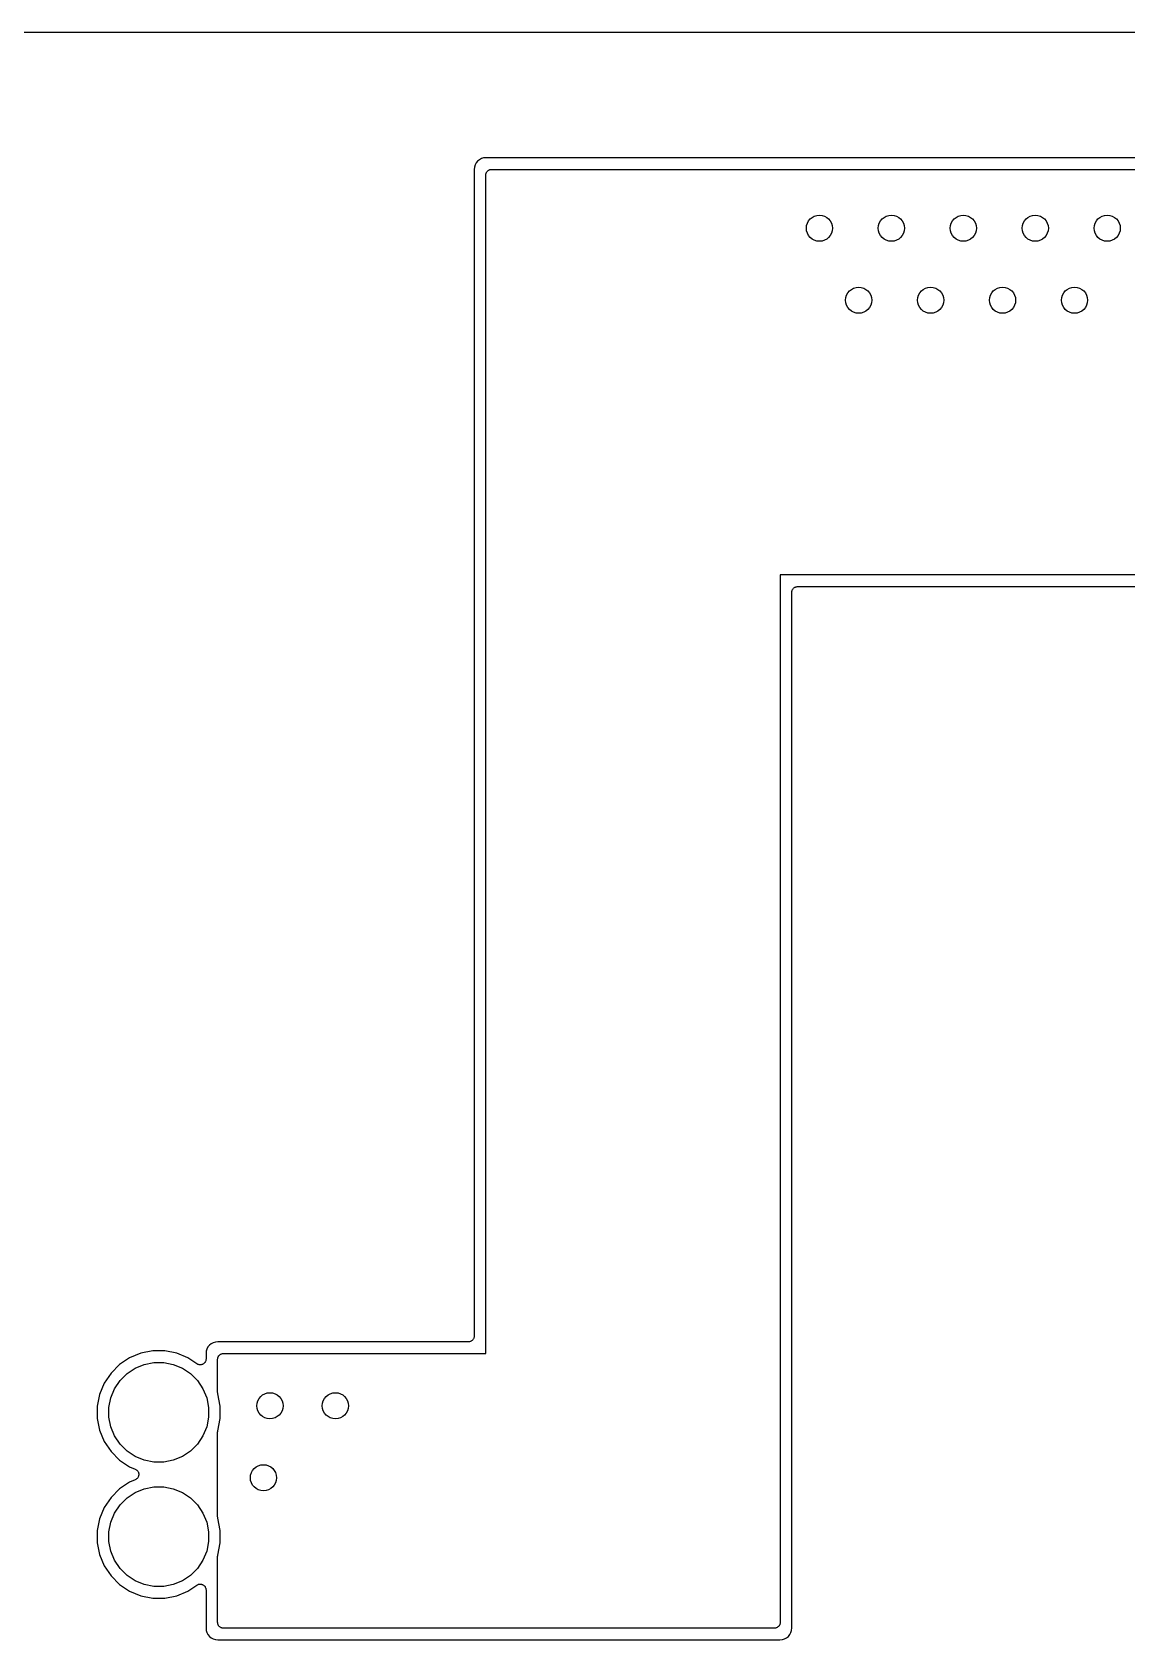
# Model space of a CAD drawing. Extents: x 1.98 to 5.9, y -3.93 to -1.98.
# Drawn here: x 3.841 to 4.5, y -2.944 to -1.976 of the extents above; entities that cross this region are included whole.
import ezdxf

# ---------------------------------------------------------------- set-up
doc = ezdxf.new("R2010")
doc.units = 0
doc.header["$MEASUREMENT"] = 0
doc.layers.add('BLACK', color=7, linetype='CONTINUOUS')

msp = doc.modelspace()

# ---------------------------------------------------------------- linework, layer by layer
at = {"layer": 'BLACK', "linetype": 'CONTINUOUS'}
for p, q in [((3.62103, -1.97649), (5.74905, -1.97649)), ((4.10732, -2.05769), (4.10717, -2.05923)), ((4.10717, -2.05923), (4.10717, -2.76115)), ((4.10772, -2.05638), (4.10732, -2.05769)), ((4.10837, -2.05518), (4.10772, -2.05638)), ((4.10924, -2.05412), (4.10837, -2.05518)), ((4.11029, -2.05325), (4.10924, -2.05412)), ((4.1115, -2.0526), (4.11029, -2.05325)), ((4.11281, -2.05221), (4.1115, -2.0526)), ((4.11435, -2.05206), (4.11281, -2.05221)), ((5.01164, -2.05206), (4.11435, -2.05206)), ((4.11462, -2.06089), (4.11477, -2.0606)), ((4.11477, -2.0606), (4.11478, -2.06059)), ((4.11478, -2.06059), (4.11479, -2.06058)), ((4.11479, -2.06058), (4.115, -2.06032)), ((4.115, -2.06032), (4.11521, -2.06007)), ((4.11521, -2.06007), (4.11522, -2.06006)), ((4.11522, -2.06005), (4.11548, -2.05985)), ((4.11522, -2.06006), (4.11522, -2.06005)), ((4.11548, -2.05985), (4.11574, -2.05964)), ((4.11574, -2.05964), (4.11575, -2.05963)), ((4.11575, -2.05963), (4.11576, -2.05963)), ((4.11576, -2.05963), (4.11605, -2.05947)), ((4.11605, -2.05947), (4.11634, -2.05932)), ((4.11634, -2.05932), (4.11635, -2.05932)), ((4.11635, -2.05932), (4.11636, -2.05931)), ((4.11636, -2.05931), (4.11668, -2.05922)), ((4.11668, -2.05922), (4.11699, -2.05912)), ((4.11699, -2.05912), (4.11701, -2.05912)), ((4.11701, -2.05912), (4.11702, -2.05912)), ((4.11702, -2.05912), (4.11734, -2.05909)), ((4.11734, -2.05909), (4.11767, -2.05906)), ((4.11767, -2.05906), (5.00831, -2.05906)), ((4.11417, -2.06251), (4.11421, -2.06218)), ((4.11417, -2.06253), (4.11417, -2.06251)), ((4.11417, -2.06253), (4.11417, -2.06253)), ((4.11417, -2.06253), (4.11417, -2.06253)), ((4.11417, -2.06256), (4.11417, -2.06253)), ((4.11417, -2.77148), (4.11417, -2.06256)), ((4.11421, -2.06218), (4.11424, -2.06185)), ((4.11424, -2.06185), (4.11425, -2.06184)), ((4.11425, -2.06183), (4.11435, -2.06152)), ((4.11425, -2.06184), (4.11425, -2.06183)), ((4.11435, -2.06152), (4.11445, -2.0612)), ((4.11445, -2.06119), (4.11446, -2.06118)), ((4.11445, -2.0612), (4.11445, -2.06119)), ((4.11446, -2.06118), (4.11462, -2.06089)), ((4.29135, -2.30316), (4.29134, -2.30332)), ((4.29134, -2.30332), (4.29134, -2.93351)), ((4.29151, -2.30315), (4.29135, -2.30316)), ((4.67699, -2.30315), (4.29151, -2.30315)), ((4.29851, -2.31261), (4.29861, -2.31229)), ((4.29861, -2.31229), (4.29862, -2.31228)), ((4.29862, -2.31227), (4.29878, -2.31198)), ((4.29862, -2.31228), (4.29862, -2.31227)), ((4.29878, -2.31198), (4.29894, -2.31169)), ((4.29894, -2.31168), (4.29895, -2.31167)), ((4.29894, -2.31169), (4.29894, -2.31168)), ((4.29895, -2.31167), (4.29916, -2.31142)), ((4.29916, -2.31142), (4.29937, -2.31117)), ((4.29937, -2.31117), (4.29938, -2.31116)), ((4.29938, -2.31116), (4.29939, -2.31115)), ((4.29939, -2.31115), (4.29964, -2.31094)), ((4.29964, -2.31094), (4.2999, -2.31073)), ((4.2999, -2.31073), (4.29991, -2.31073)), ((4.29991, -2.31073), (4.29992, -2.31072)), ((4.29992, -2.31072), (4.30021, -2.31057)), ((4.30021, -2.31057), (4.3005, -2.31041)), ((4.3005, -2.31041), (4.30052, -2.31041)), ((4.30052, -2.31041), (4.30053, -2.3104)), ((4.30053, -2.3104), (4.30084, -2.31031)), ((4.30084, -2.31031), (4.30116, -2.31022)), ((4.30116, -2.31022), (4.30117, -2.31022)), ((4.30117, -2.31022), (4.30118, -2.31021)), ((4.30118, -2.31021), (4.30151, -2.31018)), ((4.30151, -2.31018), (4.30184, -2.31015)), ((4.30184, -2.31015), (4.66667, -2.31015)), ((4.29834, -2.3136), (4.29838, -2.31328)), ((4.29834, -2.31362), (4.29834, -2.3136)), ((4.29834, -2.31363), (4.29834, -2.31362)), ((4.29834, -2.31363), (4.29834, -2.31363)), ((4.29834, -2.31365), (4.29834, -2.31363)), ((4.29834, -2.93684), (4.29834, -2.31365)), ((4.29838, -2.31328), (4.29841, -2.31295)), ((4.29841, -2.31293), (4.29842, -2.31292)), ((4.29841, -2.31295), (4.29841, -2.31293)), ((4.29842, -2.31292), (4.29851, -2.31261)), ((3.94782, -2.76672), (3.94695, -2.76777)), ((3.94888, -2.76585), (3.94782, -2.76672)), ((3.95008, -2.7652), (3.94888, -2.76585)), ((3.95139, -2.7648), (3.95008, -2.7652)), ((3.95293, -2.76465), (3.95139, -2.7648)), ((4.10367, -2.76465), (3.95293, -2.76465)), ((4.104, -2.76462), (4.10367, -2.76465)), ((4.10433, -2.76459), (4.104, -2.76462)), ((4.10434, -2.76459), (4.10433, -2.76459)), ((4.10435, -2.76459), (4.10434, -2.76459)), ((4.10467, -2.76449), (4.10435, -2.76459)), ((4.10498, -2.7644), (4.10467, -2.76449)), ((4.105, -2.76439), (4.10498, -2.7644)), ((4.10501, -2.76439), (4.105, -2.76439)), ((4.1053, -2.76423), (4.10501, -2.76439)), ((4.10559, -2.76408), (4.1053, -2.76423)), ((4.1056, -2.76407), (4.10559, -2.76408)), ((4.10561, -2.76407), (4.1056, -2.76407)), ((4.10587, -2.76386), (4.10561, -2.76407)), ((4.10612, -2.76365), (4.10587, -2.76386)), ((4.10613, -2.76364), (4.10612, -2.76365)), ((4.10614, -2.76364), (4.10613, -2.76364)), ((4.10635, -2.76338), (4.10614, -2.76364)), ((4.10656, -2.76313), (4.10635, -2.76338)), ((4.10657, -2.76312), (4.10656, -2.76313)), ((4.10673, -2.76282), (4.10657, -2.76311)), ((4.10657, -2.76311), (4.10657, -2.76312)), ((4.10689, -2.76253), (4.10673, -2.76282)), ((4.1069, -2.76251), (4.10689, -2.76252)), ((4.10689, -2.76252), (4.10689, -2.76253)), ((4.107, -2.76219), (4.1069, -2.76251)), ((4.1071, -2.76188), (4.107, -2.76219)), ((4.10714, -2.76152), (4.1071, -2.76186)), ((4.1071, -2.76186), (4.1071, -2.76187)), ((4.1071, -2.76187), (4.1071, -2.76188)), ((4.10717, -2.7612), (4.10714, -2.76152)), ((4.10717, -2.76115), (4.10717, -2.76118)), ((4.10717, -2.76118), (4.10717, -2.76118)), ((4.10717, -2.76118), (4.10717, -2.76118)), ((4.10717, -2.76118), (4.10717, -2.7612)), ((3.8998, -2.7743), (3.89374, -2.77835)), ((3.90653, -2.77151), (3.8998, -2.7743)), ((3.91368, -2.77009), (3.90653, -2.77151)), ((3.92097, -2.77009), (3.91368, -2.77009)), ((3.92812, -2.77151), (3.92097, -2.77009)), ((3.93485, -2.7743), (3.92812, -2.77151)), ((3.94031, -2.77795), (3.93485, -2.7743)), ((3.94531, -2.77671), (3.94515, -2.777)), ((3.94547, -2.77642), (3.94531, -2.77671)), ((3.94548, -2.77641), (3.94547, -2.77642)), ((3.94558, -2.77609), (3.94548, -2.7764)), ((3.94548, -2.7764), (3.94548, -2.77641)), ((3.94568, -2.77577), (3.94558, -2.77609)), ((3.94572, -2.77542), (3.94568, -2.77575)), ((3.94568, -2.77575), (3.94568, -2.77576)), ((3.94568, -2.77576), (3.94568, -2.77577)), ((3.94576, -2.77509), (3.94572, -2.77542)), ((3.94591, -2.77029), (3.94576, -2.77183)), ((3.94576, -2.77183), (3.94576, -2.77504)), ((3.94576, -2.77504), (3.94576, -2.77507)), ((3.94576, -2.77507), (3.94576, -2.77507)), ((3.94576, -2.77507), (3.94576, -2.77507)), ((3.94576, -2.77507), (3.94576, -2.77509)), ((3.9463, -2.76898), (3.94591, -2.77029)), ((3.94695, -2.76777), (3.9463, -2.76898)), ((3.95276, -2.7751), (3.95279, -2.77478)), ((3.95276, -2.77513), (3.95276, -2.7751)), ((3.95276, -2.77515), (3.95276, -2.77513)), ((3.95276, -2.77513), (3.95276, -2.77513)), ((3.95276, -2.77513), (3.95276, -2.77513)), ((3.95276, -2.79525), (3.95276, -2.77515)), ((3.95279, -2.77478), (3.95283, -2.77445)), ((3.95283, -2.77443), (3.95293, -2.77411)), ((3.95283, -2.77444), (3.95283, -2.77443)), ((3.95283, -2.77445), (3.95283, -2.77444)), ((3.95293, -2.77411), (3.95303, -2.7738)), ((3.95303, -2.7738), (3.95304, -2.77379)), ((3.95304, -2.77377), (3.9532, -2.77348)), ((3.95304, -2.77379), (3.95304, -2.77377)), ((3.9532, -2.77348), (3.95335, -2.7732)), ((3.95335, -2.7732), (3.95336, -2.77319)), ((3.95336, -2.77319), (3.95337, -2.77318)), ((3.95337, -2.77318), (3.95358, -2.77292)), ((3.95358, -2.77292), (3.95379, -2.77267)), ((3.95379, -2.77267), (3.9538, -2.77266)), ((3.9538, -2.77266), (3.95381, -2.77265)), ((3.95381, -2.77265), (3.95406, -2.77245)), ((3.95406, -2.77245), (3.95432, -2.77224)), ((3.95432, -2.77224), (3.95433, -2.77223)), ((3.95433, -2.77223), (3.95434, -2.77222)), ((3.95434, -2.77222), (3.95463, -2.77207)), ((3.95463, -2.77207), (3.95492, -2.77192)), ((3.95492, -2.77192), (3.95493, -2.77191)), ((3.95493, -2.77191), (3.95494, -2.77191)), ((3.95494, -2.77191), (3.95526, -2.77182)), ((3.95526, -2.77182), (3.95558, -2.77172)), ((3.95558, -2.77172), (3.95559, -2.77172)), ((3.95559, -2.77172), (3.9556, -2.77172)), ((3.9556, -2.77172), (3.95593, -2.77169)), ((3.95593, -2.77169), (3.95626, -2.77165)), ((3.95626, -2.77165), (4.114, -2.77165)), ((4.114, -2.77165), (4.11416, -2.77164)), ((4.11416, -2.77164), (4.11417, -2.77148)), ((3.88858, -2.7835), (3.88453, -2.78956)), ((3.89374, -2.77835), (3.88858, -2.7835)), ((3.89402, -2.78796), (3.8982, -2.78378)), ((3.8982, -2.78378), (3.90311, -2.7805)), ((3.90311, -2.7805), (3.90857, -2.77824)), ((3.90857, -2.77824), (3.91437, -2.77709)), ((3.91437, -2.77709), (3.92028, -2.77709)), ((3.92028, -2.77709), (3.92607, -2.77824)), ((3.92607, -2.77824), (3.93153, -2.7805)), ((3.93153, -2.7805), (3.93645, -2.78378)), ((3.93645, -2.78378), (3.94063, -2.78796)), ((3.94061, -2.77811), (3.94031, -2.77795)), ((3.9409, -2.77826), (3.94061, -2.77811)), ((3.94091, -2.77827), (3.9409, -2.77826)), ((3.94123, -2.77837), (3.94091, -2.77827)), ((3.94091, -2.77827), (3.94091, -2.77827)), ((3.94155, -2.77847), (3.94123, -2.77837)), ((3.94156, -2.77847), (3.94155, -2.77847)), ((3.94157, -2.77847), (3.94156, -2.77847)), ((3.9419, -2.7785), (3.94157, -2.77847)), ((3.94223, -2.77854), (3.9419, -2.7785)), ((3.94224, -2.77854), (3.94223, -2.77854)), ((3.94225, -2.77854), (3.94224, -2.77854)), ((3.94258, -2.77851), (3.94225, -2.77854)), ((3.94291, -2.77848), (3.94258, -2.77851)), ((3.94292, -2.77847), (3.94291, -2.77848)), ((3.94293, -2.77847), (3.94292, -2.77847)), ((3.94324, -2.77838), (3.94293, -2.77847)), ((3.94357, -2.77828), (3.94324, -2.77838)), ((3.94358, -2.77828), (3.94357, -2.77828)), ((3.94357, -2.77828), (3.94357, -2.77828)), ((3.94387, -2.77812), (3.94358, -2.77828)), ((3.94417, -2.77797), (3.94387, -2.77812)), ((3.94418, -2.77796), (3.94417, -2.77797)), ((3.94419, -2.77796), (3.94418, -2.77796)), ((3.94444, -2.77775), (3.94419, -2.77796)), ((3.9447, -2.77754), (3.94444, -2.77775)), ((3.94471, -2.77753), (3.9447, -2.77754)), ((3.94472, -2.77753), (3.94471, -2.77753)), ((3.94492, -2.77728), (3.94472, -2.77753)), ((3.94514, -2.77701), (3.94492, -2.77728)), ((3.94515, -2.77701), (3.94514, -2.77701)), ((3.94515, -2.777), (3.94515, -2.77701)), ((3.88453, -2.78956), (3.88174, -2.79629)), ((3.88848, -2.79834), (3.89074, -2.79288)), ((3.89074, -2.79288), (3.89402, -2.78796)), ((3.94063, -2.78796), (3.94391, -2.79288)), ((3.94391, -2.79288), (3.94617, -2.79834)), ((3.95279, -2.79557), (3.95276, -2.79525)), ((3.95281, -2.79588), (3.95279, -2.79557)), ((3.95282, -2.79591), (3.95281, -2.79588)), ((3.95282, -2.79593), (3.95282, -2.79591)), ((3.95284, -2.79598), (3.95282, -2.79593)), ((3.95432, -2.80344), (3.95284, -2.79598)), ((3.88174, -2.79629), (3.88032, -2.80344)), ((3.88032, -2.80344), (3.88032, -2.81073)), ((3.88732, -2.80413), (3.88848, -2.79834)), ((3.88732, -2.81004), (3.88732, -2.80413)), ((3.94617, -2.79834), (3.94732, -2.80413)), ((3.94732, -2.80413), (3.94732, -2.81004)), ((3.95432, -2.81073), (3.95432, -2.80344)), ((3.88032, -2.81073), (3.88174, -2.81788)), ((3.88848, -2.81584), (3.88732, -2.81004)), ((3.94732, -2.81004), (3.94617, -2.81584)), ((3.95285, -2.81815), (3.95432, -2.81073)), ((3.88174, -2.81788), (3.88453, -2.82461)), ((3.88453, -2.82461), (3.88858, -2.83067)), ((3.89074, -2.8213), (3.88848, -2.81584)), ((3.89402, -2.82621), (3.89074, -2.8213)), ((3.94391, -2.8213), (3.94063, -2.82621)), ((3.94617, -2.81584), (3.94391, -2.8213)), ((3.95276, -2.81888), (3.95279, -2.81856)), ((3.95276, -2.81892), (3.95276, -2.81888)), ((3.95276, -2.81893), (3.95276, -2.81892)), ((3.95276, -2.81892), (3.95276, -2.81892)), ((3.95276, -2.81892), (3.95276, -2.81892)), ((3.95276, -2.87005), (3.95276, -2.81893)), ((3.95279, -2.81856), (3.95282, -2.81824)), ((3.95282, -2.81824), (3.95283, -2.81822)), ((3.95283, -2.8182), (3.95285, -2.81815)), ((3.95283, -2.81822), (3.95283, -2.8182)), ((3.88858, -2.83067), (3.89374, -2.83583)), ((3.8982, -2.83039), (3.89402, -2.82621)), ((3.90311, -2.83367), (3.8982, -2.83039)), ((3.90857, -2.83593), (3.90311, -2.83367)), ((3.93153, -2.83367), (3.92607, -2.83593)), ((3.93645, -2.83039), (3.93153, -2.83367)), ((3.94063, -2.82621), (3.93645, -2.83039)), ((3.89374, -2.83583), (3.8998, -2.83988)), ((3.8998, -2.83988), (3.90313, -2.84125)), ((3.90313, -2.84125), (3.90316, -2.84127)), ((3.90316, -2.84127), (3.90316, -2.84127)), ((3.90316, -2.84127), (3.90316, -2.84127)), ((3.90316, -2.84127), (3.90317, -2.84127)), ((3.90317, -2.84127), (3.90346, -2.84144)), ((3.90346, -2.84144), (3.90376, -2.8416)), ((3.90376, -2.8416), (3.90376, -2.8416)), ((3.90376, -2.8416), (3.90377, -2.8416)), ((3.90377, -2.8416), (3.90402, -2.84182)), ((3.90402, -2.84182), (3.90428, -2.84204)), ((3.90428, -2.84204), (3.90429, -2.84204)), ((3.90429, -2.84204), (3.90429, -2.84204)), ((3.90429, -2.84204), (3.9045, -2.84231)), ((3.9045, -2.84231), (3.90471, -2.84257)), ((3.90471, -2.84257), (3.90471, -2.84257)), ((3.90471, -2.84257), (3.90472, -2.84258)), ((3.90472, -2.84258), (3.90488, -2.84288)), ((3.90488, -2.84288), (3.90503, -2.84317)), ((3.90503, -2.84317), (3.90503, -2.84318)), ((3.90503, -2.84318), (3.90503, -2.84318)), ((3.90503, -2.84318), (3.90513, -2.8435)), ((3.90513, -2.8435), (3.90522, -2.84383)), ((3.90522, -2.84383), (3.90522, -2.84383)), ((3.90522, -2.84383), (3.90523, -2.84384)), ((3.90523, -2.84384), (3.90526, -2.84417)), ((3.90526, -2.84417), (3.90529, -2.84451)), ((3.91437, -2.83709), (3.90857, -2.83593)), ((3.92028, -2.83709), (3.91437, -2.83709)), ((3.92607, -2.83593), (3.92028, -2.83709)), ((3.89374, -2.85315), (3.88858, -2.8583)), ((3.8998, -2.8491), (3.89374, -2.85315)), ((3.90313, -2.84772), (3.8998, -2.8491)), ((3.90311, -2.8553), (3.90857, -2.85304)), ((3.90343, -2.84756), (3.90313, -2.84772)), ((3.90372, -2.84741), (3.90343, -2.84756)), ((3.90373, -2.8474), (3.90372, -2.8474)), ((3.90372, -2.8474), (3.90372, -2.84741)), ((3.90399, -2.84719), (3.90373, -2.8474)), ((3.90425, -2.84698), (3.90399, -2.84719)), ((3.90426, -2.84697), (3.90425, -2.84697)), ((3.90425, -2.84697), (3.90425, -2.84698)), ((3.90447, -2.8467), (3.90426, -2.84697)), ((3.90468, -2.84645), (3.90447, -2.8467)), ((3.90469, -2.84645), (3.90468, -2.84645)), ((3.90485, -2.84614), (3.90469, -2.84644)), ((3.90469, -2.84644), (3.90469, -2.84645)), ((3.90501, -2.84585), (3.90485, -2.84614)), ((3.90502, -2.84584), (3.90501, -2.84584)), ((3.90501, -2.84584), (3.90501, -2.84585)), ((3.90511, -2.84552), (3.90502, -2.84584)), ((3.90521, -2.8452), (3.90511, -2.84552)), ((3.90522, -2.84519), (3.90521, -2.84519)), ((3.90521, -2.84519), (3.90521, -2.8452)), ((3.90525, -2.84486), (3.90522, -2.84519)), ((3.90529, -2.84452), (3.90525, -2.84486)), ((3.90529, -2.84451), (3.90529, -2.84451)), ((3.90529, -2.84451), (3.90529, -2.84452)), ((3.90857, -2.85304), (3.91437, -2.85189)), ((3.91437, -2.85189), (3.92028, -2.85189)), ((3.92028, -2.85189), (3.92607, -2.85304)), ((3.92607, -2.85304), (3.93153, -2.8553)), ((3.88858, -2.8583), (3.88453, -2.86436)), ((3.89074, -2.86768), (3.89402, -2.86277)), ((3.89402, -2.86277), (3.8982, -2.85859)), ((3.8982, -2.85859), (3.90311, -2.8553)), ((3.93153, -2.8553), (3.93645, -2.85859)), ((3.93645, -2.85859), (3.94063, -2.86277)), ((3.94063, -2.86277), (3.94391, -2.86768)), ((3.88174, -2.8711), (3.88032, -2.87825)), ((3.88453, -2.86436), (3.88174, -2.8711)), ((3.88732, -2.87894), (3.88848, -2.87314)), ((3.88848, -2.87314), (3.89074, -2.86768)), ((3.94391, -2.86768), (3.94617, -2.87314)), ((3.94617, -2.87314), (3.94732, -2.87894)), ((3.95279, -2.87037), (3.95276, -2.87005)), ((3.95281, -2.87069), (3.95279, -2.87037)), ((3.95282, -2.87071), (3.95281, -2.87069)), ((3.95282, -2.87073), (3.95282, -2.87071)), ((3.95284, -2.87078), (3.95282, -2.87073)), ((3.95432, -2.87825), (3.95284, -2.87078)), ((3.88032, -2.87825), (3.88032, -2.88553)), ((3.88732, -2.88484), (3.88732, -2.87894)), ((3.94732, -2.87894), (3.94732, -2.88484)), ((3.95432, -2.88553), (3.95432, -2.87825)), ((3.88032, -2.88553), (3.88174, -2.89268)), ((3.88174, -2.89268), (3.88453, -2.89942)), ((3.88848, -2.89064), (3.88732, -2.88484)), ((3.89074, -2.8961), (3.88848, -2.89064)), ((3.94617, -2.89064), (3.94391, -2.8961)), ((3.94732, -2.88484), (3.94617, -2.89064)), ((3.95285, -2.89296), (3.95432, -2.88553)), ((3.88453, -2.89942), (3.88858, -2.90548)), ((3.89402, -2.90101), (3.89074, -2.8961)), ((3.8982, -2.90519), (3.89402, -2.90101)), ((3.94063, -2.90101), (3.93645, -2.90519)), ((3.94391, -2.8961), (3.94063, -2.90101)), ((3.95276, -2.89368), (3.95279, -2.89336)), ((3.95276, -2.89372), (3.95276, -2.89368)), ((3.95276, -2.89373), (3.95276, -2.89372)), ((3.95276, -2.89372), (3.95276, -2.89372)), ((3.95276, -2.89372), (3.95276, -2.89372)), ((3.95276, -2.93351), (3.95276, -2.89373)), ((3.95279, -2.89336), (3.95282, -2.89304)), ((3.95282, -2.89304), (3.95283, -2.89302)), ((3.95283, -2.893), (3.95285, -2.89296)), ((3.95283, -2.89302), (3.95283, -2.893)), ((3.88858, -2.90548), (3.89374, -2.91063)), ((3.89374, -2.91063), (3.8998, -2.91468)), ((3.90311, -2.90848), (3.8982, -2.90519)), ((3.90857, -2.91074), (3.90311, -2.90848)), ((3.91437, -2.91189), (3.90857, -2.91074)), ((3.92028, -2.91189), (3.91437, -2.91189)), ((3.92607, -2.91074), (3.92028, -2.91189)), ((3.93153, -2.90848), (3.92607, -2.91074)), ((3.93645, -2.90519), (3.93153, -2.90848)), ((3.93485, -2.91468), (3.94031, -2.91103)), ((3.94031, -2.91103), (3.94034, -2.91101)), ((3.94034, -2.91101), (3.94035, -2.911)), ((3.94034, -2.91101), (3.94034, -2.91101)), ((3.94034, -2.91101), (3.94034, -2.91101)), ((3.94035, -2.911), (3.94064, -2.91085)), ((3.94064, -2.91085), (3.94094, -2.91069)), ((3.94094, -2.91069), (3.94095, -2.91069)), ((3.94095, -2.91069), (3.94096, -2.91069)), ((3.94096, -2.91069), (3.94128, -2.9106)), ((3.94128, -2.9106), (3.9416, -2.9105)), ((3.9416, -2.9105), (3.94161, -2.9105)), ((3.94161, -2.9105), (3.94162, -2.9105)), ((3.94162, -2.9105), (3.94195, -2.91047)), ((3.94195, -2.91047), (3.94228, -2.91044)), ((3.94228, -2.91044), (3.94229, -2.91044)), ((3.94229, -2.91044), (3.9423, -2.91044)), ((3.9423, -2.91044), (3.94263, -2.91048)), ((3.94263, -2.91048), (3.94296, -2.91051)), ((3.94296, -2.91051), (3.94297, -2.91051)), ((3.94297, -2.91051), (3.94297, -2.91051)), ((3.94297, -2.91051), (3.94329, -2.91061)), ((3.94329, -2.91061), (3.94361, -2.91071)), ((3.94361, -2.91071), (3.94362, -2.91072)), ((3.94362, -2.91072), (3.94363, -2.91072)), ((3.94363, -2.91072), (3.94392, -2.91088)), ((3.94392, -2.91088), (3.94421, -2.91104)), ((3.94421, -2.91104), (3.94422, -2.91104)), ((3.94422, -2.91104), (3.94423, -2.91105)), ((3.94423, -2.91105), (3.94448, -2.91126)), ((3.94448, -2.91126), (3.94474, -2.91147)), ((3.94474, -2.91147), (3.94474, -2.91148)), ((3.94474, -2.91148), (3.94475, -2.91148)), ((3.94475, -2.91148), (3.94496, -2.91174)), ((3.94496, -2.91174), (3.94517, -2.912)), ((3.94517, -2.912), (3.94517, -2.91201)), ((3.94517, -2.91201), (3.94518, -2.91201)), ((3.94518, -2.91201), (3.94533, -2.91231)), ((3.8998, -2.91468), (3.90653, -2.91747)), ((3.90653, -2.91747), (3.91368, -2.91889)), ((3.91368, -2.91889), (3.92097, -2.91889)), ((3.92097, -2.91889), (3.92812, -2.91747)), ((3.92812, -2.91747), (3.93485, -2.91468)), ((3.94533, -2.91231), (3.94549, -2.91261)), ((3.94549, -2.91261), (3.94549, -2.91261)), ((3.94549, -2.91261), (3.9455, -2.91262)), ((3.9455, -2.91262), (3.94559, -2.91294)), ((3.94559, -2.91294), (3.94569, -2.91326)), ((3.94569, -2.91326), (3.94569, -2.91327)), ((3.94569, -2.91327), (3.94569, -2.91327)), ((3.94569, -2.91327), (3.94572, -2.9136)), ((3.94572, -2.9136), (3.94576, -2.91394)), ((3.94576, -2.91394), (3.94576, -2.93684)), ((3.94576, -2.93684), (3.94591, -2.93837)), ((3.94591, -2.93837), (3.9463, -2.93968)), ((3.9463, -2.93968), (3.94695, -2.94089)), ((3.94695, -2.94089), (3.94782, -2.94195)), ((3.95279, -2.93384), (3.95276, -2.93351)), ((3.95282, -2.93416), (3.95279, -2.93384)), ((3.95282, -2.93418), (3.95282, -2.93416)), ((3.95282, -2.93419), (3.95282, -2.93418)), ((3.95292, -2.9345), (3.95282, -2.93419)), ((3.95301, -2.93482), (3.95292, -2.9345)), ((3.95302, -2.93483), (3.95301, -2.93482)), ((3.95302, -2.93484), (3.95302, -2.93483)), ((3.95317, -2.93513), (3.95302, -2.93484)), ((3.95333, -2.93542), (3.95317, -2.93513)), ((3.95333, -2.93543), (3.95333, -2.93542)), ((3.95334, -2.93544), (3.95333, -2.93543)), ((3.95355, -2.9357), (3.95334, -2.93544)), ((3.95376, -2.93596), (3.95355, -2.9357)), ((3.95377, -2.93597), (3.95376, -2.93596)), ((3.95376, -2.93596), (3.95376, -2.93596)), ((3.95402, -2.93618), (3.95377, -2.93597)), ((3.95428, -2.9364), (3.95402, -2.93618)), ((3.95429, -2.9364), (3.95428, -2.9364)), ((3.9543, -2.93641), (3.95429, -2.9364)), ((3.95459, -2.93657), (3.9543, -2.93641)), ((3.95488, -2.93672), (3.95459, -2.93657)), ((3.95489, -2.93673), (3.95488, -2.93672)), ((3.9549, -2.93673), (3.95489, -2.93673)), ((3.95522, -2.93683), (3.9549, -2.93673)), ((3.95553, -2.93693), (3.95522, -2.93683)), ((3.95554, -2.93693), (3.95553, -2.93693)), ((3.95555, -2.93694), (3.95554, -2.93693)), ((3.95588, -2.93697), (3.95555, -2.93694)), ((3.95621, -2.93701), (3.95588, -2.93697)), ((3.95623, -2.93701), (3.95621, -2.93701)), ((3.95626, -2.93701), (3.95623, -2.93701)), ((3.95623, -2.93701), (3.95623, -2.93701)), ((3.95623, -2.93701), (3.95623, -2.93701)), ((4.28784, -2.93701), (3.95626, -2.93701)), ((4.28817, -2.93698), (4.28784, -2.93701)), ((4.28849, -2.93695), (4.28817, -2.93698)), ((4.28851, -2.93694), (4.28849, -2.93695)), ((4.28852, -2.93694), (4.28851, -2.93694)), ((4.28883, -2.93685), (4.28852, -2.93694)), ((4.28915, -2.93675), (4.28883, -2.93685)), ((4.28916, -2.93675), (4.28915, -2.93675)), ((4.28917, -2.93674), (4.28916, -2.93675)), ((4.28946, -2.93659), (4.28917, -2.93674)), ((4.28976, -2.93644), (4.28946, -2.93659)), ((4.28978, -2.93642), (4.28976, -2.93643)), ((4.28976, -2.93643), (4.28976, -2.93644)), ((4.29003, -2.93621), (4.28978, -2.93642)), ((4.29029, -2.93601), (4.29003, -2.93621)), ((4.2903, -2.936), (4.29029, -2.93601)), ((4.29051, -2.93574), (4.2903, -2.93599)), ((4.2903, -2.93599), (4.2903, -2.936)), ((4.29073, -2.93549), (4.29051, -2.93574)), ((4.29074, -2.93547), (4.29073, -2.93547)), ((4.29073, -2.93547), (4.29073, -2.93549)), ((4.2909, -2.93518), (4.29074, -2.93547)), ((4.29106, -2.93489), (4.2909, -2.93518)), ((4.29107, -2.93486), (4.29106, -2.93488)), ((4.29106, -2.93488), (4.29106, -2.93489)), ((4.29116, -2.93455), (4.29107, -2.93486)), ((4.29126, -2.93424), (4.29116, -2.93455)), ((4.29127, -2.93421), (4.29126, -2.93422)), ((4.29126, -2.93422), (4.29126, -2.93424)), ((4.2913, -2.93388), (4.29127, -2.93421)), ((4.29134, -2.93356), (4.2913, -2.93388)), ((4.29134, -2.93351), (4.29134, -2.93353)), ((4.29134, -2.93353), (4.29134, -2.93353)), ((4.29134, -2.93353), (4.29134, -2.93353)), ((4.29134, -2.93353), (4.29134, -2.93356)), ((4.29628, -2.94195), (4.29714, -2.94089)), ((4.29714, -2.94089), (4.29779, -2.93968)), ((4.29779, -2.93968), (4.29819, -2.93837)), ((4.29819, -2.93837), (4.29834, -2.93684)), ((3.94782, -2.94195), (3.94888, -2.94281)), ((3.94888, -2.94281), (3.95008, -2.94346)), ((3.95008, -2.94346), (3.95139, -2.94386)), ((3.95139, -2.94386), (3.95293, -2.94401)), ((3.95293, -2.94401), (4.29117, -2.94401)), ((4.29117, -2.94401), (4.2927, -2.94386)), ((4.2927, -2.94386), (4.29401, -2.94346)), ((4.29401, -2.94346), (4.29522, -2.94281)), ((4.29522, -2.94281), (4.29628, -2.94195))]:
    msp.add_line(p, q, dxfattribs=at)
at = {"layer": 'BLACK'}
for centre in [(4.31496, -2.09449), (4.35827, -2.09449), (4.40157, -2.09449), (4.44488, -2.09449), (4.48819, -2.09449), (4.33858, -2.1378), (4.38189, -2.1378), (4.4252, -2.1378), (4.4685, -2.1378), (3.98425, -2.80315), (4.02362, -2.80315), (3.98031, -2.84646)]:
    msp.add_circle(centre, 0.00787, dxfattribs=at)

doc.saveas('drawing.dxf')
